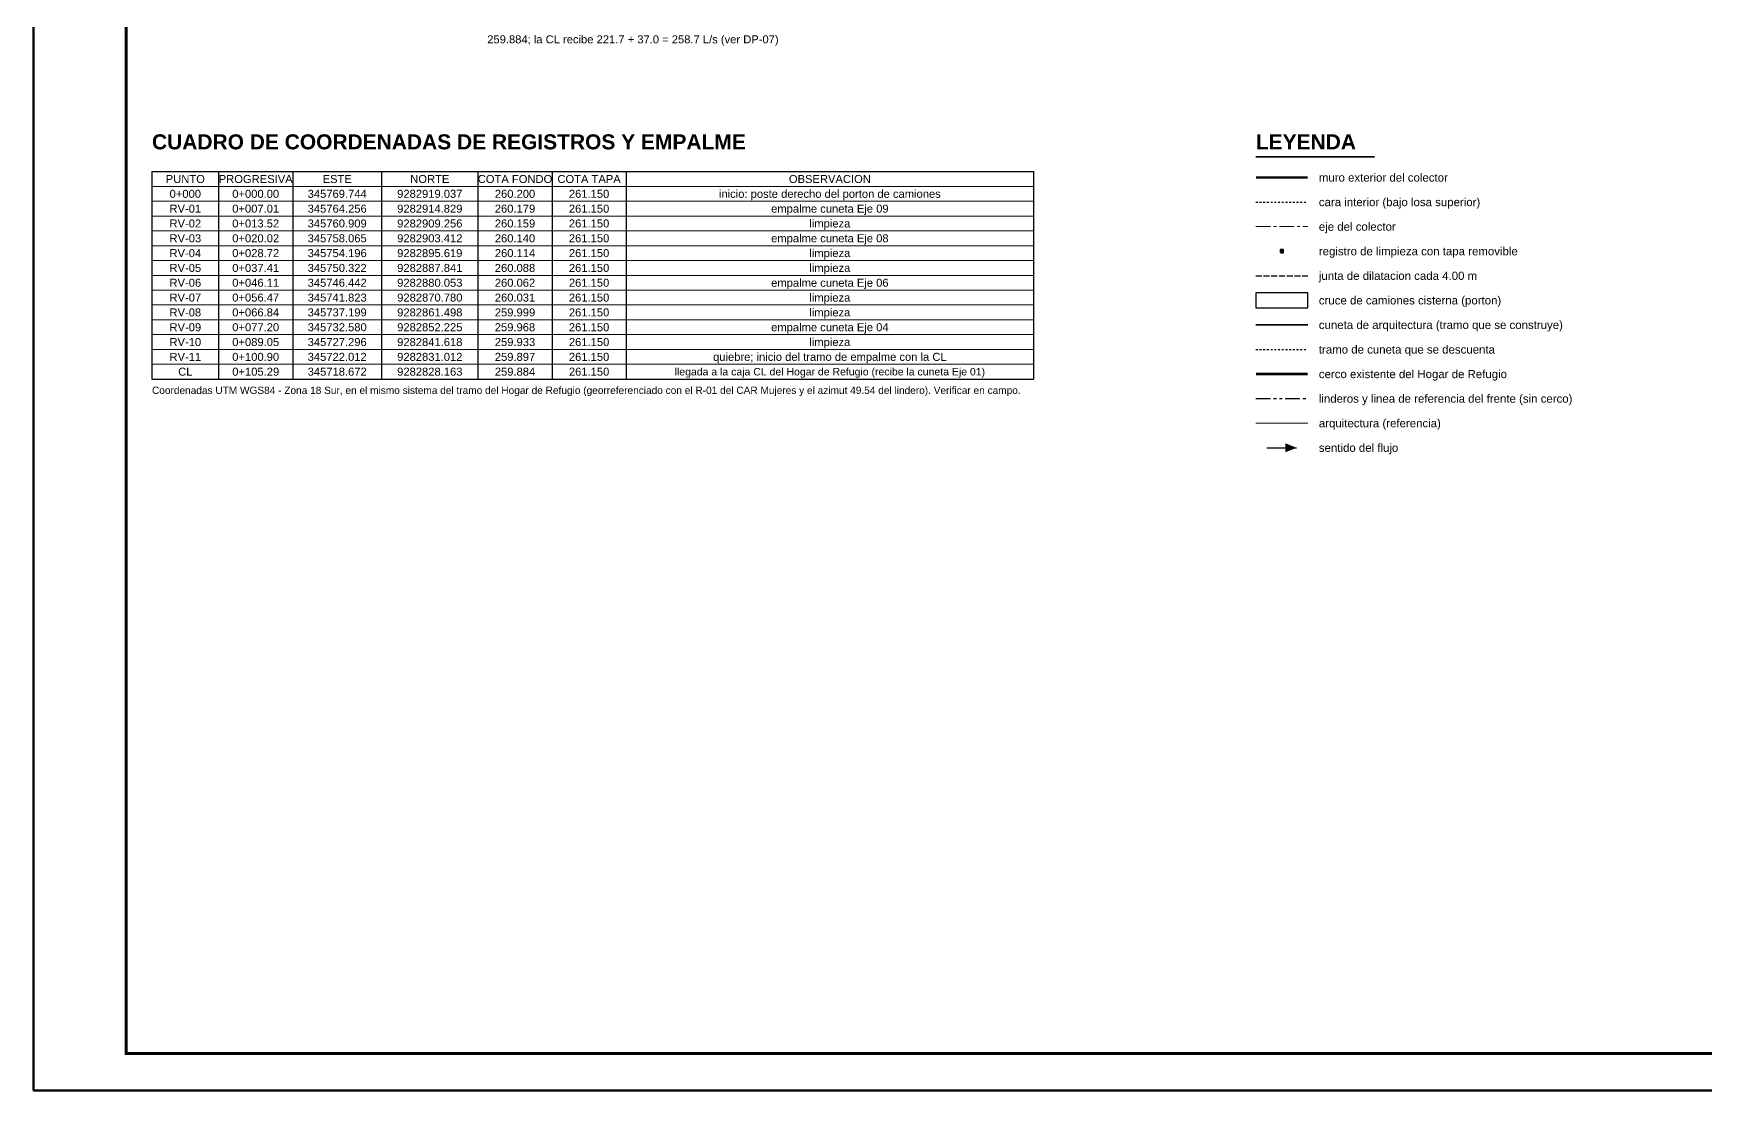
# Model space of a CAD drawing. Header units: metres. Extents: x 349122 to 349453, y 9281252 to 9281971.
# Drawn here: x 349142 to 349232.3, y 9281851.8 to 9281908.8 of the extents above; entities that cross this region are included whole.
import ezdxf
from ezdxf.enums import TextEntityAlignment as Align

# ---------------------------------------------------------------- set-up
doc = ezdxf.new("R2010")
doc.units = ezdxf.units.M
doc.header["$LTSCALE"] = 0.25
for name, pattern in [('CENTER', [5.08, 3.175, -0.635, 0.635, -0.635]), ('DASHED', [1.524, 1.27, -0.254]), ('HIDDEN', [0.375, 0.25, -0.125]), ('PHANTOM', [6.35, 3.175, -0.635, 0.635, -0.635, 0.635, -0.635])]:
    doc.linetypes.add(name, pattern=pattern)
for name, color, linetype, lineweight in [('ARQ-BASE', 8, 'CONTINUOUS', 13), ('CERCO', 14, 'CONTINUOUS', 40), ('CONCRETO', 250, 'CONTINUOUS', 50), ('CONCRETO-OCULTO', 8, 'HIDDEN', 25), ('CUNETA', 3, 'CONTINUOUS', 35), ('EJE-COLECTOR', 1, 'CENTER', 18), ('GRILLA', 9, 'CONTINUOUS', 13), ('MARCO', 7, 'CONTINUOUS', 50), ('MARCO-METALICO', 32, 'CONTINUOUS', 40), ('REGISTRO', 32, 'CONTINUOUS', 35), ('REGISTRO-TAPA', 30, 'CONTINUOUS', 18), ('TITULOS', 160, 'CONTINUOUS', 35)]:
    doc.layers.add(name, color=color, linetype=linetype, lineweight=lineweight)
for name, color, linetype in [('CRUCE-VEHICULAR', 30, 'CONTINUOUS'), ('CUNETA-OCULTA', 3, 'HIDDEN'), ('FLUJO', 150, 'CONTINUOUS'), ('JUNTAS', 8, 'DASHED'), ('LEYENDA', 7, 'CONTINUOUS'), ('LINDERO', 6, 'PHANTOM'), ('TEXTOS', 7, 'CONTINUOUS'), ('TEXTOS-NOTAS', 7, 'CONTINUOUS')]:
    doc.layers.add(name, color=color, linetype=linetype)
doc.styles.get("Standard").update_dxf_attribs({"font": 'arial.ttf'})
doc.styles.add('TITULOS', font='arialbd.ttf')

# ---------------------------------------------------------------- blocks, each defined once
blk = doc.blocks.new('REGISTRO-PLANTA')
at = {"layer": 'MARCO-METALICO'}
blk.add_lwpolyline([(-0.35, -0.35), (0.35, -0.35), (0.35, 0.35), (-0.35, 0.35)], close=True, dxfattribs=at)
for centre in [(-0.12, 0), (0.12, 0)]:
    blk.add_circle(centre, 0.015, dxfattribs=at)
at = {"layer": 'REGISTRO'}
blk.add_lwpolyline([(-0.3, -0.3), (0.3, -0.3), (0.3, 0.3), (-0.3, 0.3)], close=True, dxfattribs=at)
at = {"layer": 'REGISTRO-TAPA'}
for p, q in [((-0.29, 0.2765), (-0.2765, 0.29)), ((-0.29, 0.1632), (-0.1632, 0.29)), ((-0.29, 0.0499), (-0.0499, 0.29)), ((-0.29, -0.0634), (0.0634, 0.29)), ((-0.29, -0.1767), (0.1767, 0.29)), ((-0.29, -0.29), (0.29, 0.29)), ((-0.1767, -0.29), (0.29, 0.1767)), ((-0.0634, -0.29), (0.29, 0.0634)), ((0.0499, -0.29), (0.29, -0.0499)), ((0.1632, -0.29), (0.29, -0.1632)), ((0.2765, -0.29), (0.29, -0.2765))]:
    blk.add_line(p, q, dxfattribs=at)
blk = doc.blocks.new('SIMB-FLECHA')
at = {"layer": 'FLUJO'}
blk.add_lwpolyline([(-4, 0), (4, 0)], dxfattribs=at)
blk.add_solid([(4, 0), (1, 1.2), (1, -1.2)], dxfattribs=at)

msp = doc.modelspace()

# ---------------------------------------------------------------- linework, layer by layer
at = {"layer": 'ARQ-BASE'}
msp.add_line((349208, 9281887.81), (349210.8, 9281887.81), dxfattribs=at)
at = {"layer": 'CERCO', "const_width": 0.14}
msp.add_lwpolyline([(349208, 9281890.462), (349210.8, 9281890.462)], dxfattribs=at)
at = {"layer": 'CONCRETO', "const_width": 0.14}
msp.add_lwpolyline([(349208, 9281901.07), (349210.8, 9281901.07)], dxfattribs=at)
at = {"layer": 'CONCRETO-OCULTO'}
msp.add_line((349208, 9281899.744), (349210.8, 9281899.744), dxfattribs=at)
at = {"layer": 'CRUCE-VEHICULAR'}
msp.add_lwpolyline([(349208, 9281894.04), (349210.8, 9281894.04), (349210.8, 9281894.84), (349208, 9281894.84)], close=True, dxfattribs=at)
at = {"layer": 'CUNETA'}
msp.add_line((349208, 9281893.114), (349210.8, 9281893.114), dxfattribs=at)
at = {"layer": 'CUNETA-OCULTA'}
msp.add_line((349208, 9281891.788), (349210.8, 9281891.788), dxfattribs=at)
at = {"layer": 'EJE-COLECTOR'}
msp.add_line((349208, 9281898.418), (349210.8, 9281898.418), dxfattribs=at)
at = {"layer": 'GRILLA'}
for p, q in [((349148.4, 9281900.59), (349196, 9281900.59)), ((349148.4, 9281899.79), (349196, 9281899.79)), ((349148.4, 9281898.99), (349196, 9281898.99)), ((349148.4, 9281898.19), (349196, 9281898.19)), ((349148.4, 9281897.39), (349196, 9281897.39)), ((349148.4, 9281896.59), (349196, 9281896.59)), ((349148.4, 9281895.79), (349196, 9281895.79)), ((349148.4, 9281894.99), (349196, 9281894.99)), ((349148.4, 9281894.19), (349196, 9281894.19)), ((349148.4, 9281893.39), (349196, 9281893.39)), ((349148.4, 9281892.59), (349196, 9281892.59)), ((349148.4, 9281891.79), (349196, 9281891.79)), ((349148.4, 9281890.99), (349196, 9281890.99))]:
    msp.add_line(p, q, dxfattribs=at)
at = {"layer": 'JUNTAS'}
msp.add_line((349208, 9281895.766), (349210.8, 9281895.766), dxfattribs=at)
at = {"layer": 'LINDERO'}
msp.add_line((349208, 9281889.136), (349210.8, 9281889.136), dxfattribs=at)
at = {"layer": 'MARCO'}
msp.add_lwpolyline([(349142, 9281851.79), (349310.2, 9281851.79), (349310.2, 9281970.59), (349142, 9281970.59)], close=True, dxfattribs=at)
at = {"layer": 'MARCO', "const_width": 0.16}
msp.add_lwpolyline([(349147, 9281853.79), (349308.2, 9281853.79), (349308.2, 9281968.59), (349147, 9281968.59)], close=True, dxfattribs=at)
at = {"layer": 'TEXTOS'}
for p, q in [((349148.4, 9281901.39), (349196, 9281901.39)), ((349148.4, 9281901.39), (349148.4, 9281890.19)), ((349152, 9281901.39), (349152, 9281890.19)), ((349156, 9281901.39), (349156, 9281890.19)), ((349160.8, 9281901.39), (349160.8, 9281890.19)), ((349166, 9281901.39), (349166, 9281890.19)), ((349170, 9281901.39), (349170, 9281890.19)), ((349174, 9281901.39), (349174, 9281890.19)), ((349196, 9281901.39), (349196, 9281890.19)), ((349148.4, 9281890.19), (349196, 9281890.19))]:
    msp.add_line(p, q, dxfattribs=at)
at = {"layer": 'TITULOS'}
msp.add_line((349208, 9281902.19), (349214.4, 9281902.19), dxfattribs=at)

# ---------------------------------------------------------------- block references
at = {"layer": 'FLUJO', "xscale": 0.2, "yscale": 0.2}
msp.add_blockref('SIMB-FLECHA', (349209.4, 9281886.484), dxfattribs=at)
at = {"layer": 'REGISTRO', "xscale": 0.2, "yscale": 0.2}
msp.add_blockref('REGISTRO-PLANTA', (349209.4, 9281897.092), dxfattribs=at)

# ---------------------------------------------------------------- texts
at = {"layer": 'LEYENDA'}
for s, p in [('muro exterior del colector', (349211.4, 9281901.07)), ('cara interior (bajo losa superior)', (349211.4, 9281899.744)), ('eje del colector', (349211.4, 9281898.418)), ('registro de limpieza con tapa removible', (349211.4, 9281897.092)), ('junta de dilatacion cada 4.00 m', (349211.4, 9281895.766)), ('cruce de camiones cisterna (porton)', (349211.4, 9281894.44)), ('cuneta de arquitectura (tramo que se construye)', (349211.4, 9281893.114)), ('tramo de cuneta que se descuenta', (349211.4, 9281891.788)), ('cerco existente del Hogar de Refugio', (349211.4, 9281890.462)), ('linderos y linea de referencia del frente (sin cerco)', (349211.4, 9281889.136)), ('arquitectura (referencia)', (349211.4, 9281887.81)), ('sentido del flujo', (349211.4, 9281886.484))]:
    msp.add_text(s, height=0.442, dxfattribs=at).set_placement(p, align=Align.MIDDLE_LEFT)
at = {"layer": 'TEXTOS'}
msp.add_text('259.884; la CL recibe 221.7 + 37.0 = 258.7 L/s (ver DP-07)', height=0.432, dxfattribs=at).set_placement((349166.5, 9281908.312))
for s, height, p in [('PUNTO', 0.432, (349150.2, 9281900.99)), ('PROGRESIVA', 0.432, (349154, 9281900.99)), ('ESTE', 0.432, (349158.4, 9281900.99)), ('NORTE', 0.432, (349163.4, 9281900.99)), ('COTA FONDO', 0.432, (349168, 9281900.99)), ('COTA TAPA', 0.432, (349172, 9281900.99)), ('OBSERVACION', 0.432, (349185, 9281900.99)), ('0+000', 0.432, (349150.2, 9281900.19)), ('0+000.00', 0.432, (349154, 9281900.19)), ('345769.744', 0.432, (349158.4, 9281900.19)), ('9282919.037', 0.432, (349163.4, 9281900.19)), ('260.200', 0.432, (349168, 9281900.19)), ('261.150', 0.432, (349172, 9281900.19)), ('inicio: poste derecho del porton de camiones', 0.432, (349185, 9281900.19)), ('RV-01', 0.432, (349150.2, 9281899.39)), ('0+007.01', 0.432, (349154, 9281899.39)), ('345764.256', 0.432, (349158.4, 9281899.39)), ('9282914.829', 0.432, (349163.4, 9281899.39)), ('260.179', 0.432, (349168, 9281899.39)), ('261.150', 0.432, (349172, 9281899.39)), ('empalme cuneta Eje 09', 0.432, (349185, 9281899.39)), ('RV-02', 0.432, (349150.2, 9281898.59)), ('0+013.52', 0.432, (349154, 9281898.59)), ('345760.909', 0.432, (349158.4, 9281898.59)), ('9282909.256', 0.432, (349163.4, 9281898.59)), ('260.159', 0.432, (349168, 9281898.59)), ('261.150', 0.432, (349172, 9281898.59)), ('limpieza', 0.432, (349185, 9281898.59)), ('RV-03', 0.432, (349150.2, 9281897.79)), ('RV-04', 0.432, (349150.2, 9281896.99)), ('0+020.02', 0.432, (349154, 9281897.79)), ('0+028.72', 0.432, (349154, 9281896.99)), ('345758.065', 0.432, (349158.4, 9281897.79)), ('345754.196', 0.432, (349158.4, 9281896.99)), ('9282903.412', 0.432, (349163.4, 9281897.79)), ('9282895.619', 0.432, (349163.4, 9281896.99)), ('260.140', 0.432, (349168, 9281897.79)), ('260.114', 0.432, (349168, 9281896.99)), ('261.150', 0.432, (349172, 9281897.79)), ('261.150', 0.432, (349172, 9281896.99)), ('empalme cuneta Eje 08', 0.432, (349185, 9281897.79)), ('limpieza', 0.432, (349185, 9281896.99)), ('RV-05', 0.432, (349150.2, 9281896.19)), ('0+037.41', 0.432, (349154, 9281896.19)), ('345750.322', 0.432, (349158.4, 9281896.19)), ('9282887.841', 0.432, (349163.4, 9281896.19)), ('260.088', 0.432, (349168, 9281896.19)), ('261.150', 0.432, (349172, 9281896.19)), ('limpieza', 0.432, (349185, 9281896.19)), ('RV-06', 0.432, (349150.2, 9281895.39)), ('0+046.11', 0.432, (349154, 9281895.39)), ('345746.442', 0.432, (349158.4, 9281895.39)), ('9282880.053', 0.432, (349163.4, 9281895.39)), ('260.062', 0.432, (349168, 9281895.39)), ('261.150', 0.432, (349172, 9281895.39)), ('empalme cuneta Eje 06', 0.432, (349185, 9281895.39)), ('RV-07', 0.432, (349150.2, 9281894.59)), ('0+056.47', 0.432, (349154, 9281894.59)), ('345741.823', 0.432, (349158.4, 9281894.59)), ('9282870.780', 0.432, (349163.4, 9281894.59)), ('260.031', 0.432, (349168, 9281894.59)), ('261.150', 0.432, (349172, 9281894.59)), ('limpieza', 0.432, (349185, 9281894.59)), ('RV-08', 0.432, (349150.2, 9281893.79)), ('0+066.84', 0.432, (349154, 9281893.79)), ('345737.199', 0.432, (349158.4, 9281893.79)), ('9282861.498', 0.432, (349163.4, 9281893.79)), ('259.999', 0.432, (349168, 9281893.79)), ('261.150', 0.432, (349172, 9281893.79)), ('limpieza', 0.432, (349185, 9281893.79)), ('RV-09', 0.432, (349150.2, 9281892.99)), ('0+077.20', 0.432, (349154, 9281892.99)), ('345732.580', 0.432, (349158.4, 9281892.99)), ('9282852.225', 0.432, (349163.4, 9281892.99)), ('259.968', 0.432, (349168, 9281892.99)), ('261.150', 0.432, (349172, 9281892.99)), ('empalme cuneta Eje 04', 0.432, (349185, 9281892.99)), ('RV-10', 0.432, (349150.2, 9281892.19)), ('0+089.05', 0.432, (349154, 9281892.19)), ('345727.296', 0.432, (349158.4, 9281892.19)), ('9282841.618', 0.432, (349163.4, 9281892.19)), ('259.933', 0.432, (349168, 9281892.19)), ('261.150', 0.432, (349172, 9281892.19)), ('limpieza', 0.432, (349185, 9281892.19)), ('RV-11', 0.432, (349150.2, 9281891.39)), ('0+100.90', 0.432, (349154, 9281891.39)), ('345722.012', 0.432, (349158.4, 9281891.39)), ('9282831.012', 0.432, (349163.4, 9281891.39)), ('259.897', 0.432, (349168, 9281891.39)), ('261.150', 0.432, (349172, 9281891.39)), ('quiebre; inicio del tramo de empalme con la CL', 0.432, (349185, 9281891.39)), ('CL', 0.432, (349150.2, 9281890.59)), ('0+105.29', 0.432, (349154, 9281890.59)), ('345718.672', 0.432, (349158.4, 9281890.59)), ('9282828.163', 0.432, (349163.4, 9281890.59)), ('259.884', 0.432, (349168, 9281890.59)), ('261.150', 0.432, (349172, 9281890.59)), ('llegada a la caja CL del Hogar de Refugio (recibe la cuneta Eje 01)', 0.405, (349185, 9281890.59))]:
    msp.add_text(s, height=height, dxfattribs=at).set_placement(p, align=Align.MIDDLE_CENTER)
at = {"layer": 'TEXTOS-NOTAS'}
msp.add_text('Coordenadas UTM WGS84 - Zona 18 Sur, en el mismo sistema del tramo del Hogar de Refugio (georreferenciado con el R-01 del CAR Mujeres y el azimut 49.54 del lindero). Verificar en campo.', height=0.39, dxfattribs=at).set_placement((349148.4, 9281889.39))
at = {"layer": 'TITULOS', "style": 'TITULOS'}
for s, p in [('CUADRO DE COORDENADAS DE REGISTROS Y EMPALME', (349148.4, 9281902.59)), ('LEYENDA', (349208, 9281902.59))]:
    msp.add_text(s, height=0.81, dxfattribs=at).set_placement(p)

doc.saveas('drawing.dxf')
